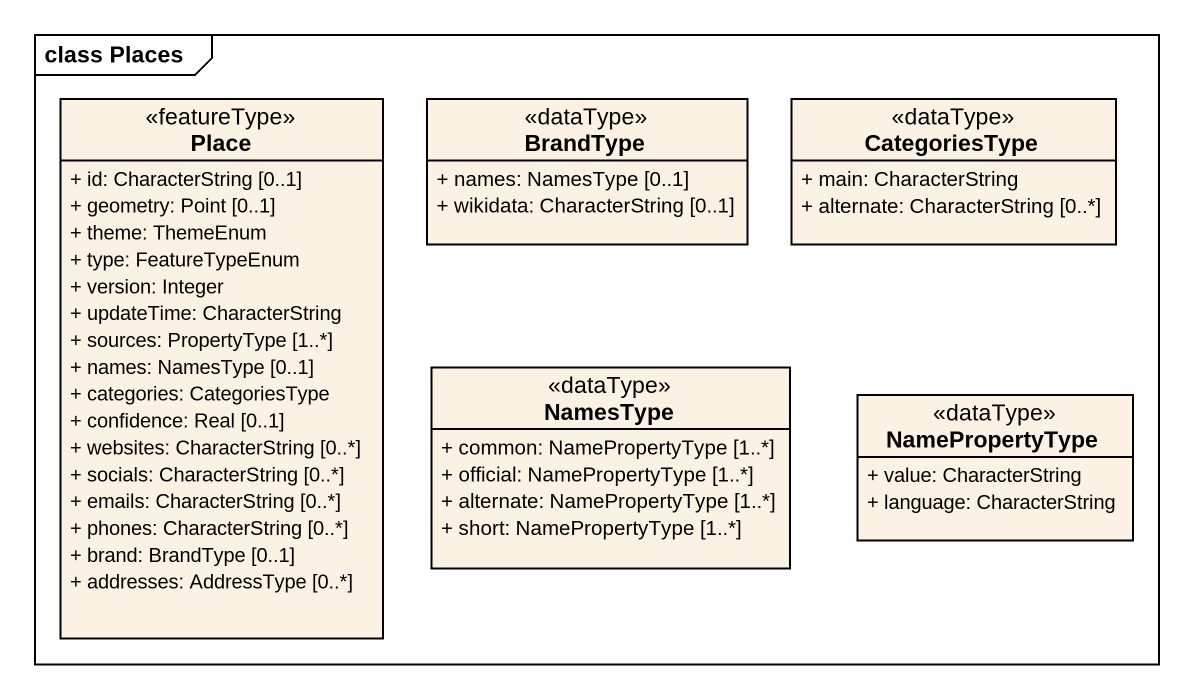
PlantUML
@startuml
mainframe class Places
hide circle
hide empty members
skinparam classAttributeIconSize 0
class Place <<featureType>> {
  + id: CharacterString [0..1]
  + geometry: Point [0..1]
  + theme: ThemeEnum
  + type: FeatureTypeEnum
  + version: Integer
  + updateTime: CharacterString
  + sources: PropertyType [1..*]
  + names: NamesType [0..1]
  + categories: CategoriesType
  + confidence: Real [0..1]
  + websites: CharacterString [0..*]
  + socials: CharacterString [0..*]
  + emails: CharacterString [0..*]
  + phones: CharacterString [0..*]
  + brand: BrandType [0..1]
  + addresses: AddressType [0..*]
}
class BrandType <<dataType>> {
  + names: NamesType [0..1]
  + wikidata: CharacterString [0..1]
}
class CategoriesType <<dataType>> {
  + main: CharacterString
  + alternate: CharacterString [0..*]
}
class NamesType <<dataType>> {
  + common: NamePropertyType [1..*]
  + official: NamePropertyType [1..*]
  + alternate: NamePropertyType [1..*]
  + short: NamePropertyType [1..*]
}
class NamePropertyType <<dataType>> {
  + value: CharacterString
  + language: CharacterString
}
@enduml
